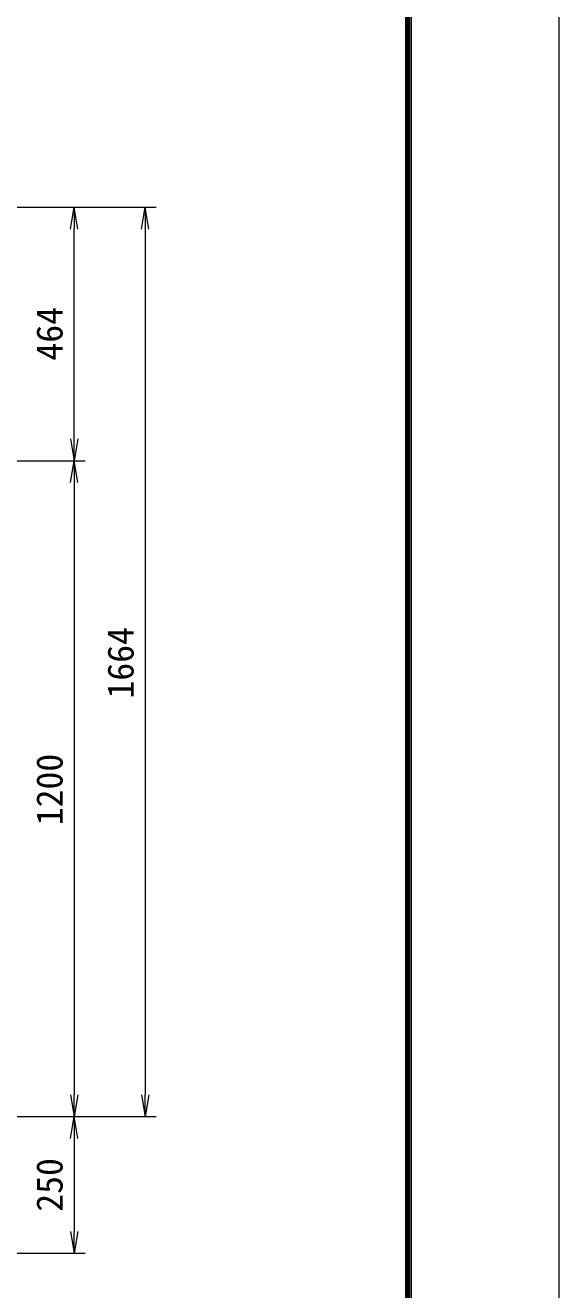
# Model space of a CAD drawing. Units: millimetres, scale not verified. Extents: x -4200 to 4200, y -2970 to 2970.
# Drawn here: x 3225 to 4200, y -905 to 1408 of the extents above; entities that cross this region are included whole.
import ezdxf
from ezdxf.enums import TextEntityAlignment as Align

# ---------------------------------------------------------------- set-up
doc = ezdxf.new("R2010")
doc.units = ezdxf.units.MM
doc.header["$LTSCALE"] = 20
for name, color, linetype, lineweight in [('0-1_D-TTL', 7, 'Continuous', 9), ('0-9_D-STR-DIM', 7, 'Continuous', 9), ('0-A_0', 7, 'Continuous', 9)]:
    doc.layers.add(name, color=color, linetype=linetype, lineweight=lineweight)
doc.styles.add('ＭＳ ゴシック', font='')
doc.styles.get('ＭＳ ゴシック').set_extended_font_data('MS Gothic')

# ---------------------------------------------------------------- blocks, each defined once
blk = doc.blocks.new('_Open')
at = {"layer": '0-A_0'}
blk.add_line((-20, 3.33), (0, 0), dxfattribs=at)
blk.add_lwpolyline([(-20, -3.33), (0, 0), (-20, 0)], dxfattribs=at)

msp = doc.modelspace()

# ---------------------------------------------------------------- linework, layer by layer
at = {"layer": '0-1_D-TTL', "color": 2, "lineweight": 18}
msp.add_lwpolyline([(-4200, 2970), (4200, 2970), (4200, -2970), (-4200, -2970)], close=True, dxfattribs=at)
at = {"layer": '0-1_D-TTL'}
for points in [[(-3930, 2750), (3930, 2750), (3930, -2750), (-3930, -2750)], [(-3927.5, 2747.5), (3927.5, 2747.5), (3927.5, -2747.5), (-3927.5, -2747.5)], [(-3925, 2745), (3925, 2745), (3925, -2745), (-3925, -2745)], [(-3922.5, 2742.5), (3922.5, 2742.5), (3922.5, -2742.5), (-3922.5, -2742.5)], [(-3920, 2740), (3920, 2740), (3920, -2740), (-3920, -2740)]]:
    msp.add_lwpolyline(points, close=True, dxfattribs=at)
at = {"layer": '0-9_D-STR-DIM'}
for p, q in [((2536.32, 1075.37), (3334.22, 1075.37)), ((2536.32, 1075.37), (3464.22, 1075.37)), ((3314.22, 651.37), (3314.22, 1035.37)), ((3444.22, 1035.37), (3444.22, -548.63)), ((3004.22, 611.37), (3334.22, 611.37)), ((3024.22, 611.37), (3334.22, 611.37)), ((3314.22, 571.37), (3314.22, -548.63)), ((2629.22, -588.63), (3334.22, -588.63)), ((2629.22, -588.63), (3464.22, -588.63)), ((2649.22, -588.63), (3334.22, -588.63)), ((3314.22, -628.63), (3314.22, -798.63)), ((2534.47, -838.63), (3334.22, -838.63))]:
    msp.add_line(p, q, dxfattribs=at)

# ---------------------------------------------------------------- block references
at = {"layer": '0-9_D-STR-DIM', "xscale": 2, "yscale": 2}
for p, rotation in [((3314.22, 1075.37), 90), ((3444.22, 1075.37), 90), ((3314.22, 611.37), 270), ((3314.22, 611.37), 90), ((3314.22, -588.63), 270), ((3444.22, -588.63), 270), ((3314.22, -588.63), 90), ((3314.22, -838.63), 270)]:
    msp.add_blockref('_Open', p, dxfattribs=dict(at, rotation=rotation))

# ---------------------------------------------------------------- texts
at = {"layer": '0-9_D-STR-DIM', "style": 'ＭＳ ゴシック'}
for s, p in [('464', (3307.47, 794.74)), ('1664', (3437.47, 176.34)), ('1200', (3307.47, -55.53)), ('250', (3307.47, -762.63))]:
    msp.add_text(s, height=48.09, rotation=90, dxfattribs=at).set_placement(p, align=Align.BOTTOM_LEFT)

doc.saveas('drawing.dxf')
